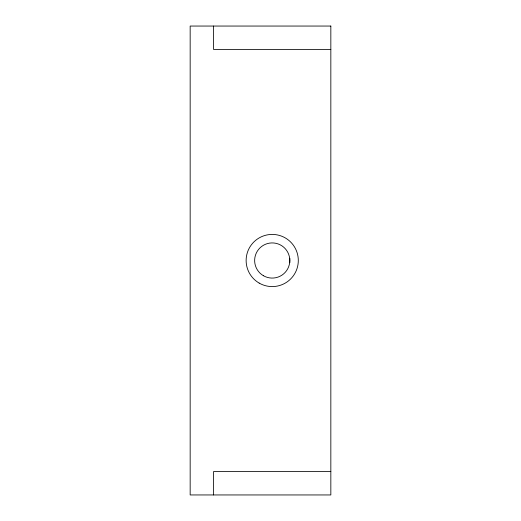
<?xml version="1.0" encoding="UTF-8"?>
<svg xmlns="http://www.w3.org/2000/svg" width="521" height="521" viewBox="0 0 521 521"><rect width="100%" height="100%" fill="white"/><g stroke="black" fill="none" stroke-linecap="round" stroke-linejoin="round"><path stroke-width="0.78" d="M330.835 49.495L213.61 49.495L213.61 26.05M330.835 471.505L213.61 471.505L213.61 494.95M289.806 258.227L289.806 262.773M330.835 26.05L190.165 26.05L190.165 494.95L330.835 494.95L330.835 26.05M259.178 283.092A26.083 26.083 0 0 0 298.305 260.5A26.083 26.083 0 0 0 259.178 237.908A26.083 26.083 0 0 0 259.178 283.092M263.431 275.726A17.584 17.584 0 0 0 289.806 260.5A17.584 17.584 0 0 0 263.431 245.274A17.584 17.584 0 0 0 263.431 275.726"/></g></svg>
